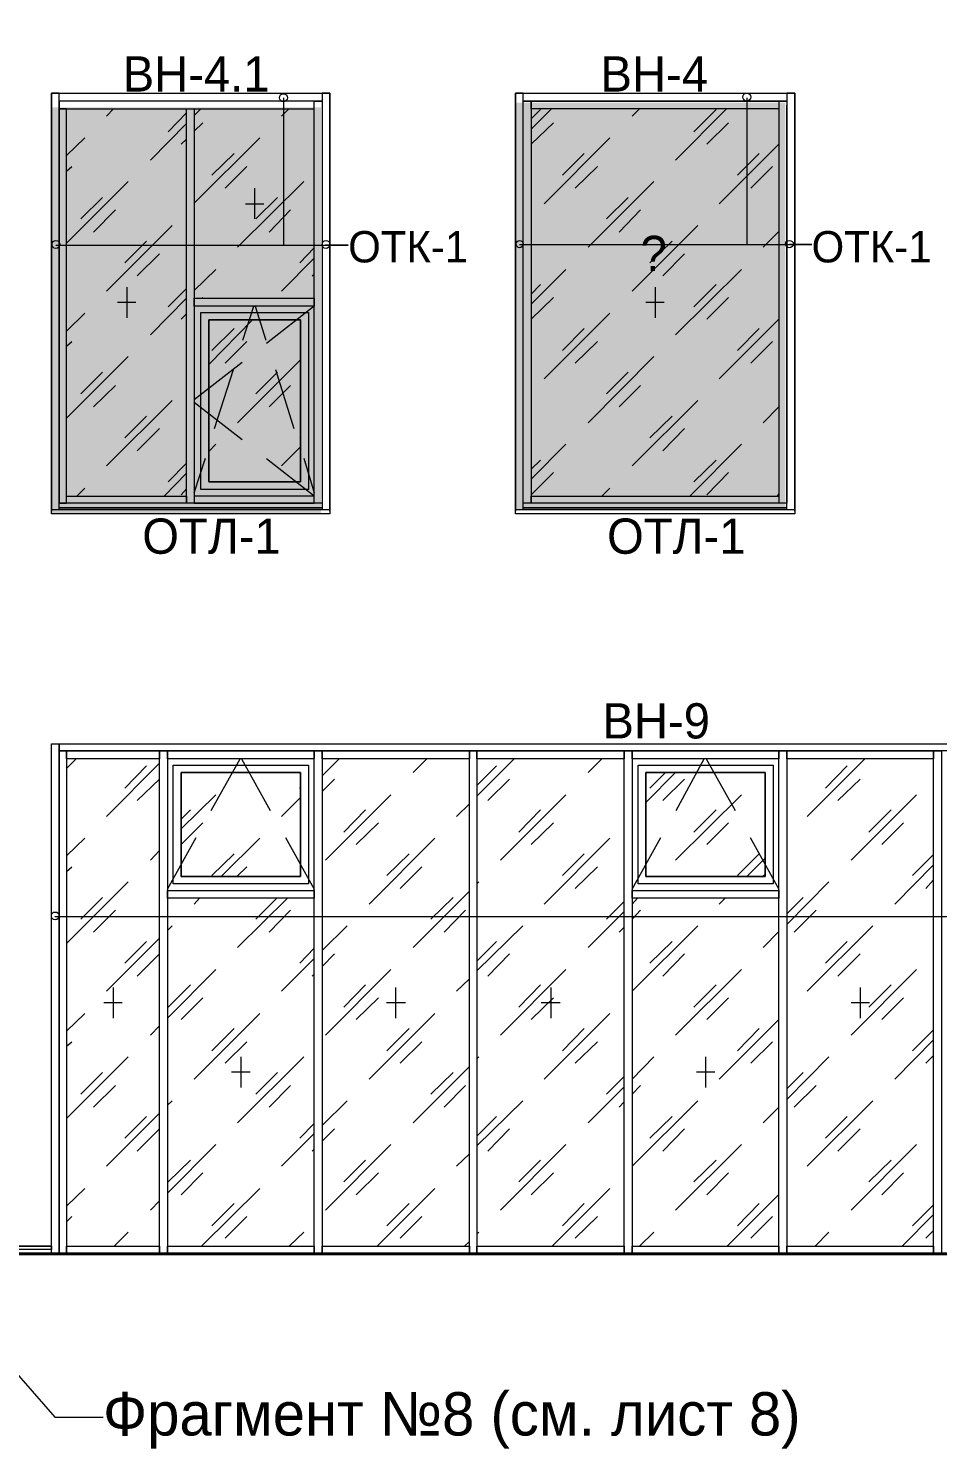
# Model space of a CAD drawing. Header units: millimetres. Extents: x 2294 to 908349, y -83289 to 219220.
# Drawn here: x 346227 to 352290, y 65771 to 75249 of the extents above; entities that cross this region are included whole.
import ezdxf

# ---------------------------------------------------------------- set-up
doc = ezdxf.new("R2010")
doc.units = ezdxf.units.MM
doc.layers.add('PDF _Геометрия', color=7, linetype='Continuous')
doc.layers.add('PDF _Текст', color=7, linetype='Continuous')

msp = doc.modelspace()

# ---------------------------------------------------------------- hatches: boundary and pattern name
at = {"transparency": 33554551}
h = msp.add_hatch(color=3, dxfattribs=at)
h.dxf.hatch_style = 1
h.paths.add_polyline_path([(346379.9, 74723), (348179, 74723), (348179, 72009.6), (346379.9, 72009.6)])
h = msp.add_hatch(color=3, dxfattribs=at)
h.dxf.hatch_style = 1
h.paths.add_polyline_path([(349475, 74753.6), (351274, 74753.6), (351274, 72040.2), (349475, 72040.2)])

# ---------------------------------------------------------------- linework, layer by layer
at = {"layer": 'PDF _Геометрия', "lineweight": 9}
for points in [[(317361.4, 81321.1), (317361.4, 67122.2), (337085.9, 67122.2), (337085.9, 70475.2), (345138.4, 70475.2), (345138.4, 67122.2), (346379.9, 67122.2), (346379.9, 70475.2), (354432.3, 70475.2), (354432.3, 67122.2), (355673.9, 67122.2), (355673.9, 70475.2), (366825.8, 70475.2), (366825.8, 67122.2), (367923, 67122.2), (367923, 81321.1), (367923, 67069.8)], [(346432.4, 72035.9), (346432.4, 72105.8), (346432.4, 73421.6), (346432.4, 72079.6), (346480.4, 72079.6), (346480.4, 73421.6), (346480.4, 74711.3), (346432.4, 74711.3), (346432.4, 73421.6), (346432.4, 74737.5), (346432.4, 74816.2), (346379.9, 74816.2), (346379.9, 74737.5), (346379.9, 73421.6), (346379.9, 72105.8), (346379.9, 72027.1), (346379.9, 74816.2), (348237.8, 74816.2), (348237.8, 72027.1), (348237.8, 72105.8), (348237.8, 73421.6), (348237.8, 74737.5), (348237.8, 74816.2), (348185.4, 74816.2), (348185.4, 74737.5), (348185.4, 73421.6), (348185.4, 72105.8), (348185.4, 72035.9)], [(347927.4, 74785.6), (347927.4, 73802), (348360.2, 73802), (348207.2, 73802)], [(349527.4, 72035.9), (349527.4, 72105.8), (349527.4, 74737.5), (349527.4, 74816.2), (349475, 74816.2), (349475, 74737.5), (349475, 72105.8), (349475, 72027.1), (349475, 74816.2), (351337.3, 74816.2), (351337.3, 72027.1), (351337.3, 72105.8), (351337.3, 74737.5), (351337.3, 74816.2), (351284.8, 74816.2), (351284.8, 74737.5)], [(351018.1, 74785.6), (351018.1, 73806.3), (351450.9, 73806.3), (351302.3, 73806.3)], [(346747.1, 74663.2), (346795.2, 74711.3)], [(348132.9, 72127.7), (347332.9, 72127.7), (347332.9, 72079.6), (348132.9, 72079.6), (348132.9, 73421.6), (348132.9, 74737.5), (348132.9, 74763.7), (348185.4, 74763.7), (348185.4, 74737.5), (348185.4, 73421.6), (348185.4, 72079.6), (348132.9, 72079.6), (348132.9, 72127.7), (347813.8, 72376.8)], [(347332.9, 74667.5), (347376.6, 74711.3)], [(347914.3, 74663.2), (347962.4, 74711.3)], [(351284.8, 72079.6), (349527.4, 72079.6), (349527.4, 74737.5), (349527.4, 74763.7), (349579.9, 74763.7), (349579.9, 74737.5), (349579.9, 72079.6), (349527.4, 72079.6)], [(349579.9, 74575.7), (349715.4, 74711.3)], [(349579.9, 74645.7), (349641.1, 74706.9)], [(350253.1, 74663.2), (350301.2, 74711.3)], [(350541.6, 74370.3), (350882.6, 74711.3)], [(350664, 74558.3), (350812.7, 74706.9)], [(351232.3, 74763.7), (351284.8, 74763.7)], [(351232.3, 74763.7), (351232.3, 74737.5)], [(351232.3, 74737.5), (351232.3, 72079.6)], [(351284.8, 72035.9), (351284.8, 72105.8), (351284.8, 74737.5), (351284.8, 72079.6)], [(347040, 74370.3), (347280.4, 74615.1)], [(347158, 74558.3), (347280.4, 74685)], [(347332.9, 74562.6), (347389.7, 74619.5)], [(349579.9, 74475.2), (349728.5, 74619.5)], [(350751.5, 74475.2), (350895.7, 74619.5)], [(346480.4, 74400.9), (346602.9, 74518.9)], [(347245.5, 74475.2), (347280.4, 74510.2)], [(347332.9, 74081.8), (347770.1, 74518.9)], [(349667.3, 74077.4), (350104.5, 74518.9)], [(347450.9, 74269.7), (347599.6, 74414)], [(349789.7, 74269.7), (349934, 74414)], [(350834.5, 74077.4), (351232.3, 74475.2)], [(350956.9, 74269.7), (351101.2, 74414)], [(346480.4, 74296), (346515.4, 74326.6)], [(347538.4, 74182.3), (347682.6, 74326.6)], [(349872.8, 74182.3), (350021.4, 74326.6)], [(351044.4, 74182.3), (351188.6, 74326.6)], [(346480.4, 73815.1), (346891.4, 74226)], [(347621.4, 73788.9), (348063, 74226)], [(349960.2, 73788.9), (350397.4, 74226)], [(346576.6, 73976.8), (346720.9, 74121.1)], [(347735.1, 74182.3), (347735.1, 73976.8)], [(347743.8, 73976.8), (347888.1, 74121.1)], [(350082.6, 73976.8), (350226.9, 74121.1)], [(346659.7, 73889.4), (346808.3, 74038)], [(347673.9, 74077.4), (347796.3, 74077.4)], [(347831.3, 73889.4), (347975.5, 74038)], [(350165.7, 73889.4), (350309.9, 74038)], [(346747.1, 73496), (347184.3, 73933.1)], [(350253.1, 73496), (350690.3, 73933.1)], [(351127.4, 73788.9), (351232.3, 73893.8)], [(346410.5, 73802), (348360.2, 73802)], [(346869.5, 73683.9), (347013.8, 73828.2)], [(346952.6, 73596.5), (347101.2, 73745.1)], [(348036.7, 73683.9), (348132.9, 73784.5)], [(349501.2, 73806.3), (351450.9, 73806.3)], [(350371.1, 73683.9), (350519.8, 73828.2)], [(350458.6, 73596.5), (350602.8, 73745.1)], [(347914.3, 73496), (348132.9, 73714.5)], [(347332.9, 73500.3), (347477.2, 73640.2)], [(348119.8, 73596.5), (348132.9, 73609.6)], [(349579.9, 73408.5), (349811.6, 73640.2)], [(350541.6, 73203.1), (350983.2, 73640.2)], [(346882.6, 73522.2), (346882.6, 73316.7)], [(347158, 73391), (347280.4, 73513.5)], [(349579.9, 73474.1), (349641.1, 73539.7)], [(350406.1, 73522.2), (350406.1, 73316.7)], [(350664, 73391), (350812.7, 73539.7)], [(346821.4, 73421.6), (346943.8, 73421.6)], [(347040, 73203.1), (347280.4, 73447.9)], [(347385.4, 73447.9), (347389.7, 73452.3)], [(347656.4, 73168.1), (347730.7, 73395.4)], [(347739.5, 73395.4), (347809.4, 73168.1)], [(348132.9, 73395.4), (347813.8, 73146.2)], [(349579.9, 73308), (349728.5, 73452.3)], [(350344.9, 73421.6), (350467.3, 73421.6)], [(350751.5, 73308), (350895.7, 73452.3)], [(346480.4, 73229.3), (346602.9, 73347.3)], [(347245.5, 73308), (347280.4, 73343)], [(347429.1, 73006.3), (347722, 73303.6)], [(349667.3, 72910.2), (350104.5, 73347.3)], [(350834.5, 72910.2), (351232.3, 73308)], [(347450.9, 73098.2), (347599.6, 73246.8)], [(349789.7, 73098.2), (349934, 73246.8)], [(350956.9, 73098.2), (351101.2, 73246.8)], [(346480.4, 73128.8), (346515.4, 73159.4)], [(347538.4, 73015.1), (347682.6, 73159.4)], [(349872.8, 73015.1), (350021.4, 73159.4)], [(351044.4, 73015.1), (351188.6, 73159.4)], [(346480.4, 72647.9), (346891.4, 73058.8)], [(347652, 73019.5), (347332.9, 72770.3)], [(347621.4, 72617.3), (348041.1, 73037)], [(349960.2, 72617.3), (350397.4, 73058.8)], [(346576.6, 72809.6), (346720.9, 72953.9)], [(347468.4, 72577.9), (347595.2, 72971.4)], [(347743.8, 72809.6), (347888.1, 72953.9)], [(347875, 72971.4), (347997.4, 72577.9)], [(350082.6, 72809.6), (350226.9, 72953.9)], [(346659.7, 72722.2), (346808.3, 72866.5)], [(347831.3, 72722.2), (347975.5, 72866.5)], [(350165.7, 72722.2), (350309.9, 72866.5)], [(346747.1, 72328.8), (347184.3, 72765.9)], [(347652, 72503.6), (347332.9, 72752.8)], [(350253.1, 72328.8), (350690.3, 72765.9)], [(351127.4, 72617.3), (351232.3, 72722.2)], [(346869.5, 72516.7), (347013.8, 72661)], [(350371.1, 72516.7), (350519.8, 72661)], [(346952.6, 72429.3), (347101.2, 72577.9)], [(348036.7, 72516.7), (348041.1, 72521.1)], [(350458.6, 72429.3), (350602.8, 72577.9)], [(347429.1, 72424.9), (347477.2, 72473)], [(347914.3, 72328.8), (348041.1, 72455.5)], [(349579.9, 72241.3), (349811.6, 72473)], [(350637.8, 72127.7), (350983.2, 72473)], [(347158, 72223.8), (347280.4, 72346.2)], [(347332.9, 72149.5), (347407.2, 72381.2)], [(348063, 72381.2), (348132.9, 72149.5)], [(349579.9, 72306.9), (349641.1, 72368.1)], [(350664, 72223.8), (350812.7, 72368.1)], [(347131.8, 72127.7), (347280.4, 72280.7)], [(349579.9, 72136.4), (349728.5, 72285)], [(350751.5, 72136.4), (350895.7, 72285)], [(346550.4, 72127.7), (346602.9, 72180.1)], [(347245.5, 72136.4), (347280.4, 72175.8)], [(350052, 72127.7), (350104.5, 72180.1)], [(351223.6, 72127.7), (351232.3, 72140.8)], [(348237.8, 72040.2), (348237.8, 72035.9), (346379.9, 72035.9), (346379.9, 72040.2)], [(348237.8, 72035.9), (348237.8, 72009.6), (346379.9, 72009.6), (346379.9, 72035.9)], [(348185.4, 72079.6), (346432.4, 72079.6)], [(348185.4, 72049), (346432.4, 72049), (348185.4, 72049)], [(348185.4, 72049), (346432.4, 72049)], [(351337.3, 72040.2), (351337.3, 72035.9), (349475, 72035.9), (349475, 72040.2)], [(351337.3, 72035.9), (351337.3, 72009.6), (349475, 72009.6), (349475, 72035.9)], [(351284.8, 72049), (349527.4, 72049), (351284.8, 72049)], [(351284.8, 72049), (349527.4, 72049)], [(351284.8, 72079.6), (351232.3, 72079.6)], [(346379.9, 72014), (346379.9, 72018.4)], [(348237.8, 72018.4), (348237.8, 72014)], [(349475, 72014), (349475, 72018.4)], [(351337.3, 72018.4), (351337.3, 72014)], [(346432.4, 67069.8), (346432.4, 69469.7), (346432.4, 70427.1), (346480.4, 70427.1), (346480.4, 69469.7), (346480.4, 67069.8)], [(346480.4, 70309.1), (346546, 70374.7)], [(346747.1, 69990), (347101.2, 70344.1)], [(347446.6, 70029.3), (347638.9, 70374.7)], [(347647.7, 70374.7), (347840, 70029.3)], [(348185.4, 70261), (348299, 70374.7)], [(348793, 70282.9), (348884.8, 70374.7)], [(349217.1, 70125.5), (349466.2, 70374.7)], [(349960.2, 70282.9), (350052, 70374.7)], [(350546, 70029.3), (350734, 70374.7)], [(350747.1, 70374.7), (350939.5, 70029.3)], [(351420.3, 69990), (351805, 70374.7)], [(346869.5, 70177.9), (347013.8, 70326.6)], [(346952.6, 70094.9), (347101.2, 70239.1)], [(348185.4, 70156.1), (348268.4, 70239.1)], [(349217.1, 70195.4), (349348.2, 70326.6)], [(349291.4, 70094.9), (349435.6, 70239.1)], [(350344.9, 70081.8), (350541.6, 70282.9)], [(350371.1, 70177.9), (350476.1, 70282.9)], [(350458.6, 70094.9), (350602.8, 70239.1)], [(351542.7, 70177.9), (351687, 70326.6)], [(351625.8, 70094.9), (351774.4, 70239.1)], [(348036.7, 70177.9), (348041.1, 70186.7)], [(347245.5, 69906.9), (347477.2, 70134.2)], [(347914.3, 69990), (348041.1, 70116.7)], [(348207.2, 69697.1), (348644.4, 70134.2)], [(349081.5, 69990), (349169, 70073)], [(349374.4, 69697.1), (349811.6, 70134.2)], [(350541.6, 69697.1), (350983.2, 70134.2)], [(351713.2, 69697.1), (352150.4, 70134.2)], [(347245.5, 69972.5), (347306.7, 70033.7)], [(348329.6, 69885), (348473.9, 70033.7)], [(349496.8, 69885), (349641.1, 70033.7)], [(350664, 69885), (350812.7, 70033.7)], [(351831.3, 69885), (351979.9, 70033.7)], [(347245.5, 69802), (347389.7, 69946.2)], [(348412.7, 69802), (348561.3, 69946.2)], [(349579.9, 69802), (349728.5, 69946.2)], [(350751.5, 69802), (350895.7, 69946.2)], [(351918.7, 69802), (352062.9, 69946.2)], [(346480.4, 69727.7), (346602.9, 69845.7)], [(347040, 69697.1), (347101.2, 69762.6)], [(347153.7, 69504.7), (347346, 69850.1)], [(347512.1, 69587.8), (347770.1, 69845.7)], [(347940.6, 69850.1), (348132.9, 69504.7)], [(348500.1, 69404.2), (348937.3, 69845.7)], [(349667.3, 69404.2), (350104.5, 69845.7)], [(350253.1, 69504.7), (350445.5, 69850.1)], [(351040, 69850.1), (351232.3, 69504.7)], [(347450.9, 69596.5), (347599.6, 69740.8)], [(348618.1, 69596.5), (348766.8, 69740.8)], [(349789.7, 69596.5), (349934, 69740.8)], [(350956.9, 69596.5), (351101.2, 69740.8)], [(351018.1, 69587.8), (351140.5, 69710.2)], [(352006.1, 69404.2), (352264, 69666.5)], [(352124.1, 69596.5), (352264, 69736.4)], [(346480.4, 69622.8), (346515.4, 69653.4)], [(347617.1, 69587.8), (347682.6, 69653.4)], [(348705.6, 69509.1), (348849.8, 69653.4)], [(349872.8, 69509.1), (350021.4, 69653.4)], [(351123.1, 69587.8), (351140.5, 69605.3)], [(346480.4, 69141.9), (346891.4, 69552.8)], [(348793, 69115.6), (349169, 69491.6)], [(349217.1, 69539.7), (349230.2, 69552.8)], [(351284.8, 69268.7), (351564.6, 69552.8)], [(352211.6, 69509.1), (352264, 69565.9)], [(346576.6, 69303.6), (346720.9, 69447.9)], [(347332.9, 69404.2), (347367.9, 69443.5)], [(347621.4, 69115.6), (347953.7, 69443.5)], [(347743.8, 69303.6), (347883.7, 69443.5)], [(348911, 69303.6), (349059.7, 69447.9)], [(350082.6, 69303.6), (350200.7, 69421.7)], [(350253.1, 69404.2), (350288.1, 69443.5)], [(350834.5, 69404.2), (350873.9, 69443.5)], [(351284.8, 69338.6), (351394.1, 69447.9)], [(346401.8, 69321.1), (354554.7, 69321.1)], [(346659.7, 69216.2), (346808.3, 69364.8)], [(347831.3, 69216.2), (347975.5, 69364.8)], [(348998.5, 69216.2), (349142.7, 69364.8)], [(349960.2, 69115.6), (350200.7, 69356.1)], [(350253.1, 69303.6), (350309.9, 69364.8)], [(351332.9, 69216.2), (351481.5, 69364.8)], [(347153.7, 69229.3), (347184.3, 69259.9)], [(348185.4, 69093.8), (348351.5, 69259.9)], [(349217.1, 68958.3), (349523.1, 69259.9)], [(350165.7, 69216.2), (350200.7, 69251.2)], [(350253.1, 68822.8), (350690.3, 69259.9)], [(351127.4, 69115.6), (351232.3, 69220.6)], [(351420.3, 68822.8), (351857.5, 69259.9)], [(346747.1, 68822.8), (347101.2, 69176.9)], [(346869.5, 69010.7), (347013.8, 69155)], [(348036.7, 69010.7), (348132.9, 69111.3)], [(349217.1, 69023.8), (349348.2, 69155)], [(350371.1, 69010.7), (350519.8, 69155)], [(351542.7, 69010.7), (351687, 69155)], [(346952.6, 68923.3), (347101.2, 69071.9)], [(347914.3, 68822.8), (348132.9, 69041.3)], [(348185.4, 68988.9), (348268.4, 69071.9)], [(349291.4, 68923.3), (349435.6, 69071.9)], [(350458.6, 68923.3), (350602.8, 69071.9)], [(351625.8, 68923.3), (351774.4, 69071.9)], [(347153.7, 68643.5), (347477.2, 68967)], [(348119.8, 68923.3), (348132.9, 68936.4)], [(348207.2, 68529.9), (348644.4, 68967)], [(349081.5, 68822.8), (349169, 68905.8)], [(349374.4, 68529.9), (349811.6, 68967)], [(350541.6, 68529.9), (350983.2, 68967)], [(351713.2, 68529.9), (352150.4, 68967)], [(346790.8, 68849), (346790.8, 68643.5)], [(347158, 68717.8), (347306.7, 68866.5)], [(348329.6, 68717.8), (348473.9, 68866.5)], [(348675, 68849), (348675, 68643.5)], [(349496.8, 68717.8), (349641.1, 68866.5)], [(349711, 68849), (349711, 68643.5)], [(350664, 68717.8), (350812.7, 68866.5)], [(351774.4, 68849), (351774.4, 68643.5)], [(351831.3, 68717.8), (351979.9, 68866.5)], [(346729.6, 68748.4), (346852, 68748.4)], [(347245.5, 68634.8), (347389.7, 68779)], [(348412.7, 68634.8), (348561.3, 68779)], [(348613.8, 68748.4), (348740.6, 68748.4)], [(349579.9, 68634.8), (349728.5, 68779)], [(349645.5, 68748.4), (349772.2, 68748.4)], [(350751.5, 68634.8), (350895.7, 68779)], [(351713.2, 68748.4), (351835.6, 68748.4)], [(351918.7, 68634.8), (352062.9, 68779)], [(346480.4, 68556.1), (346602.9, 68674.1)], [(347332.9, 68237), (347770.1, 68674.1)], [(348500.1, 68237), (348937.3, 68674.1)], [(349667.3, 68237), (350104.5, 68674.1)], [(350834.5, 68237), (351232.3, 68634.8)], [(347040, 68529.9), (347101.2, 68591.1)], [(347450.9, 68424.9), (347599.6, 68573.6)], [(348618.1, 68424.9), (348766.8, 68573.6)], [(349789.7, 68424.9), (349934, 68573.6)], [(350956.9, 68424.9), (351101.2, 68573.6)], [(352124.1, 68424.9), (352264, 68564.8)], [(346480.4, 68455.5), (346515.4, 68486.1)], [(347538.4, 68341.9), (347682.6, 68486.1)], [(348705.6, 68341.9), (348849.8, 68486.1)], [(349872.8, 68341.9), (350021.4, 68486.1)], [(351044.4, 68341.9), (351188.6, 68486.1)], [(352006.1, 68237), (352264, 68499.3)], [(346480.4, 67974.7), (346891.4, 68385.6)], [(347621.4, 67944.1), (348063, 68385.6)], [(347643.3, 68385.6), (347643.3, 68180.1)], [(349217.1, 68372.5), (349230.2, 68385.6)], [(350253.1, 68237), (350397.4, 68385.6)], [(350742.7, 68385.6), (350742.7, 68180.1)], [(351284.8, 68101.4), (351564.6, 68385.6)], [(352211.6, 68341.9), (352264, 68394.3)], [(346576.6, 68136.4), (346720.9, 68280.7)], [(347582.1, 68285), (347704.5, 68285)], [(347743.8, 68136.4), (347888.1, 68280.7)], [(348793, 67944.1), (349169, 68320)], [(348911, 68136.4), (349059.7, 68280.7)], [(350082.6, 68136.4), (350200.7, 68254.4)], [(350681.5, 68285), (350803.9, 68285)], [(351284.8, 68171.4), (351394.1, 68280.7)], [(346659.7, 68049), (346808.3, 68193.2)], [(347831.3, 68049), (347975.5, 68193.2)], [(348998.5, 68049), (349142.7, 68193.2)], [(349960.2, 67944.1), (350200.7, 68184.5)], [(350253.1, 68136.4), (350309.9, 68193.2)], [(351332.9, 68049), (351481.5, 68193.2)], [(347153.7, 68062.1), (347184.3, 68092.7)], [(348185.4, 67926.6), (348351.5, 68092.7)], [(349217.1, 67791.1), (349523.1, 68092.7)], [(350165.7, 68049), (350200.7, 68084)], [(350253.1, 67655.5), (350690.3, 68092.7)], [(351420.3, 67655.5), (351857.5, 68092.7)], [(346747.1, 67655.5), (347101.2, 68009.6)], [(346869.5, 67843.5), (347013.8, 67987.8)], [(349217.1, 67856.6), (349348.2, 67987.8)], [(350371.1, 67843.5), (350519.8, 67987.8)], [(351127.4, 67944.1), (351232.3, 68049)], [(351542.7, 67843.5), (351687, 67987.8)], [(346952.6, 67756.1), (347101.2, 67904.7)], [(347914.3, 67655.5), (348132.9, 67874.1)], [(348036.7, 67843.5), (348132.9, 67939.7)], [(348185.4, 67821.7), (348268.4, 67904.7)], [(349291.4, 67756.1), (349435.6, 67904.7)], [(350458.6, 67756.1), (350602.8, 67904.7)], [(351625.8, 67756.1), (351774.4, 67904.7)], [(347153.7, 67476.3), (347477.2, 67799.8)], [(348119.8, 67756.1), (348132.9, 67769.2)], [(348207.2, 67362.6), (348644.4, 67799.8)], [(349374.4, 67362.6), (349811.6, 67799.8)], [(350541.6, 67362.6), (350983.2, 67799.8)], [(351713.2, 67362.6), (352150.4, 67799.8)], [(347158, 67550.6), (347306.7, 67694.9)], [(348329.6, 67550.6), (348473.9, 67694.9)], [(349081.5, 67655.5), (349169, 67738.6)], [(349496.8, 67550.6), (349641.1, 67694.9)], [(350664, 67550.6), (350812.7, 67694.9)], [(351831.3, 67550.6), (351979.9, 67694.9)], [(347245.5, 67463.2), (347389.7, 67611.8)], [(348412.7, 67463.2), (348561.3, 67611.8)], [(349579.9, 67463.2), (349728.5, 67611.8)], [(350751.5, 67463.2), (350895.7, 67611.8)], [(351918.7, 67463.2), (352062.9, 67611.8)], [(346480.4, 67388.9), (346602.9, 67506.9)], [(347381, 67122.2), (347770.1, 67506.9)], [(348552.6, 67122.2), (348937.3, 67506.9)], [(349719.8, 67122.2), (350104.5, 67506.9)], [(347040, 67362.6), (347101.2, 67423.8)], [(347450.9, 67257.7), (347599.6, 67406.4)], [(348618.1, 67257.7), (348766.8, 67406.4)], [(349789.7, 67257.7), (349934, 67406.4)], [(350887, 67122.2), (351232.3, 67467.6)], [(350956.9, 67257.7), (351101.2, 67406.4)], [(352124.1, 67257.7), (352264, 67397.6)], [(346480.4, 67284), (346515.4, 67318.9)], [(347538.4, 67174.7), (347682.6, 67318.9)], [(348705.6, 67174.7), (348849.8, 67318.9)], [(349872.8, 67174.7), (350021.4, 67318.9)], [(351044.4, 67174.7), (351188.6, 67318.9)], [(352054.2, 67122.2), (352264, 67332)], [(346799.6, 67122.2), (346891.4, 67214)], [(347966.8, 67122.2), (348063, 67214)], [(349217.1, 67205.3), (349230.2, 67214)], [(350301.2, 67122.2), (350397.4, 67214)], [(351472.8, 67122.2), (351564.6, 67214)], [(352211.6, 67174.7), (352264, 67227.1)], [(345138.4, 67122.2), (346379.9, 67122.2), (346379.9, 67100.4), (345138.4, 67100.4)], [(346379.9, 67109.1), (346379.9, 67100.4)], [(349134, 67122.2), (349169, 67152.8)], [(345855.3, 66606.4), (346401.8, 65981.2), (346725.3, 65981.2)]]:
    msp.add_lwpolyline(points, dxfattribs=at)
for points in [[(347306.7, 74763.7), (346432.4, 74763.7), (346432.4, 74711.3), (347306.7, 74711.3), (348132.9, 74711.3), (348132.9, 74763.7), (347306.7, 74763.7), (346454.2, 74763.7), (346432.4, 74763.7), (346432.4, 74816.2), (346454.2, 74816.2), (347306.7, 74816.2), (348159.1, 74816.2), (348185.4, 74816.2), (348185.4, 74763.7), (348159.1, 74763.7)], [(349553.7, 74763.7), (349527.4, 74763.7), (349527.4, 74816.2), (349553.7, 74816.2), (351284.8, 74816.2), (351284.8, 74763.7)], [(347332.9, 72079.6), (347280.4, 72079.6), (346480.4, 72079.6), (346480.4, 72127.7), (347280.4, 72127.7), (347280.4, 72079.6), (347280.4, 73421.6), (347280.4, 74711.3), (347332.9, 74711.3), (347332.9, 73421.6)], [(351232.3, 74711.3), (349579.9, 74711.3), (349579.9, 74763.7), (351232.3, 74763.7)], [(348132.9, 73395.4), (347332.9, 73395.4), (347332.9, 73447.9), (348132.9, 73447.9)], [(347376.6, 73351.7), (348093.6, 73351.7), (348093.6, 72171.4), (347376.6, 72171.4)], [(348093.6, 73351.7), (348093.6, 72171.4), (347376.6, 72171.4), (347376.6, 73351.7)], [(348041.1, 73303.6), (347429.1, 73303.6), (347429.1, 72223.8), (348041.1, 72223.8)], [(347429.1, 72223.8), (347429.1, 73303.6), (348041.1, 73303.6), (348041.1, 72223.8)], [(351232.3, 72079.6), (349579.9, 72079.6), (349579.9, 72127.7), (351232.3, 72127.7)], [(346379.9, 67069.8), (346379.9, 69469.7), (346379.9, 70400.9), (346379.9, 70475.2), (346432.4, 70475.2), (346432.4, 70400.9), (346432.4, 69469.7), (346432.4, 67069.8)], [(354379.9, 70427.1), (354358, 70427.1), (353322, 70427.1), (352290.3, 70427.1), (351258.6, 70427.1), (350226.9, 70427.1), (349190.8, 70427.1), (348159.1, 70427.1), (347127.4, 70427.1), (346454.2, 70427.1), (346432.4, 70427.1), (346432.4, 70475.2), (346454.2, 70475.2), (347127.4, 70475.2), (348159.1, 70475.2), (349190.8, 70475.2), (350226.9, 70475.2), (351258.6, 70475.2), (352290.3, 70475.2), (353322, 70475.2), (354358, 70475.2), (354379.9, 70475.2)], [(347101.2, 70374.7), (346480.4, 70374.7), (346480.4, 70427.1), (347101.2, 70427.1)], [(347101.2, 70400.9), (347101.2, 70427.1), (347153.7, 70427.1), (347153.7, 70400.9), (347153.7, 69469.7), (347153.7, 67069.8), (347101.2, 67069.8), (347101.2, 69469.7)], [(348132.9, 70374.7), (347153.7, 70374.7), (347153.7, 70427.1), (348132.9, 70427.1)], [(348132.9, 70400.9), (348132.9, 70427.1), (348185.4, 70427.1), (348185.4, 70400.9), (348185.4, 69469.7), (348185.4, 67069.8), (348132.9, 67069.8), (348132.9, 69469.7)], [(349169, 70374.7), (348185.4, 70374.7), (348185.4, 70427.1), (349169, 70427.1)], [(349169, 70400.9), (349169, 70427.1), (349217.1, 70427.1), (349217.1, 70400.9), (349217.1, 69469.7), (349217.1, 67069.8), (349169, 67069.8), (349169, 69469.7)], [(350200.7, 70374.7), (349217.1, 70374.7), (349217.1, 70427.1), (350200.7, 70427.1)], [(350200.7, 70400.9), (350200.7, 70427.1), (350253.1, 70427.1), (350253.1, 70400.9), (350253.1, 69469.7), (350253.1, 67069.8), (350200.7, 67069.8), (350200.7, 69469.7)], [(351232.3, 70374.7), (350253.1, 70374.7), (350253.1, 70427.1), (351232.3, 70427.1)], [(351232.3, 70400.9), (351232.3, 70427.1), (351284.8, 70427.1), (351284.8, 70400.9), (351284.8, 69469.7), (351284.8, 67069.8), (351232.3, 67069.8), (351232.3, 69469.7)], [(352264, 70374.7), (351284.8, 70374.7), (351284.8, 70427.1), (352264, 70427.1)], [(352264, 70400.9), (352264, 70427.1), (352316.5, 70427.1), (352316.5, 70400.9), (352316.5, 69469.7), (352316.5, 67069.8), (352264, 67069.8), (352264, 69469.7)], [(347193, 70330.9), (348093.6, 70330.9), (348093.6, 69539.7), (347193, 69539.7)], [(348093.6, 70330.9), (348093.6, 69539.7), (347193, 69539.7), (347193, 70330.9)], [(350292.5, 70330.9), (351193, 70330.9), (351193, 69539.7), (350292.5, 69539.7)], [(351193, 70330.9), (351193, 69539.7), (350292.5, 69539.7), (350292.5, 70330.9)], [(348041.1, 70282.9), (347245.5, 70282.9), (347245.5, 69587.8), (348041.1, 69587.8)], [(347245.5, 69587.8), (347245.5, 70282.9), (348041.1, 70282.9), (348041.1, 69587.8)], [(351140.5, 70282.9), (350344.9, 70282.9), (350344.9, 69587.8), (351140.5, 69587.8)], [(350344.9, 69587.8), (350344.9, 70282.9), (351140.5, 70282.9), (351140.5, 69587.8)], [(348132.9, 69443.5), (347153.7, 69443.5), (347153.7, 69496), (348132.9, 69496)], [(351232.3, 69443.5), (350253.1, 69443.5), (350253.1, 69496), (351232.3, 69496)], [(345138.4, 67122.2), (346379.9, 67122.2)], [(346480.4, 67122.2), (347101.2, 67122.2), (347101.2, 67069.8), (346480.4, 67069.8)], [(347153.7, 67122.2), (348132.9, 67122.2), (348132.9, 67069.8), (347153.7, 67069.8)], [(348185.4, 67122.2), (349169, 67122.2), (349169, 67069.8), (348185.4, 67069.8)], [(349217.1, 67122.2), (350200.7, 67122.2), (350200.7, 67069.8), (349217.1, 67069.8)], [(350253.1, 67122.2), (351232.3, 67122.2), (351232.3, 67069.8), (350253.1, 67069.8)], [(351284.8, 67122.2), (352264, 67122.2), (352264, 67069.8), (351284.8, 67069.8)]]:
    msp.add_lwpolyline(points, close=True, dxfattribs=at)
at = {"layer": 'PDF _Геометрия', "lineweight": 40}
msp.add_lwpolyline([(412198.3, 67069.8), (316919.9, 67069.8)], dxfattribs=at)
at = {"layer": 'PDF _Геометрия', "lineweight": 9}
for points in [[(347901.2, 74785.6), (347901.2, 74803.1), (347910, 74811.8), (347927.4, 74811.8)], [(347901.2, 74785.6), (347901.2, 74803.1), (347910, 74811.8), (347927.4, 74811.8)], [(347927.4, 74759.4), (347910, 74759.4), (347901.2, 74772.5), (347901.2, 74785.6)], [(347927.4, 74759.4), (347910, 74759.4), (347901.2, 74772.5), (347901.2, 74785.6)], [(347927.4, 74811.8), (347940.6, 74811.8), (347953.7, 74803.1), (347953.7, 74785.6)], [(347927.4, 74811.8), (347940.6, 74811.8), (347953.7, 74803.1), (347953.7, 74785.6)], [(347953.7, 74785.6), (347953.7, 74772.5), (347940.6, 74759.4), (347927.4, 74759.4)], [(347953.7, 74785.6), (347953.7, 74772.5), (347940.6, 74759.4), (347927.4, 74759.4)], [(350991.9, 74790), (350991.9, 74807.4), (351000.7, 74816.2), (351018.1, 74816.2)], [(350991.9, 74790), (350991.9, 74807.4), (351000.7, 74816.2), (351018.1, 74816.2)], [(351018.1, 74763.7), (351000.7, 74763.7), (350991.9, 74776.8), (350991.9, 74790)], [(351018.1, 74763.7), (351000.7, 74763.7), (350991.9, 74776.8), (350991.9, 74790)], [(351018.1, 74816.2), (351031.3, 74816.2), (351044.4, 74807.4), (351044.4, 74790)], [(351018.1, 74816.2), (351031.3, 74816.2), (351044.4, 74807.4), (351044.4, 74790)], [(351044.4, 74790), (351044.4, 74776.8), (351031.3, 74763.7), (351018.1, 74763.7)], [(351044.4, 74790), (351044.4, 74776.8), (351031.3, 74763.7), (351018.1, 74763.7)], [(346384.3, 73806.3), (346384.3, 73823.8), (346393, 73832.6), (346410.5, 73832.6)], [(346384.3, 73806.3), (346384.3, 73823.8), (346393, 73832.6), (346410.5, 73832.6)], [(346410.5, 73780.1), (346393, 73780.1), (346384.3, 73793.2), (346384.3, 73806.3)], [(346410.5, 73780.1), (346393, 73780.1), (346384.3, 73793.2), (346384.3, 73806.3)], [(346410.5, 73832.6), (346423.6, 73832.6), (346436.7, 73823.8), (346436.7, 73806.3)], [(346410.5, 73832.6), (346423.6, 73832.6), (346436.7, 73823.8), (346436.7, 73806.3)], [(346436.7, 73806.3), (346436.7, 73793.2), (346423.6, 73780.1), (346410.5, 73780.1)], [(346436.7, 73806.3), (346436.7, 73793.2), (346423.6, 73780.1), (346410.5, 73780.1)], [(348185.4, 73806.3), (348185.4, 73823.8), (348194.1, 73832.6), (348211.6, 73832.6)], [(348185.4, 73806.3), (348185.4, 73823.8), (348194.1, 73832.6), (348211.6, 73832.6)], [(348211.6, 73780.1), (348194.1, 73780.1), (348185.4, 73793.2), (348185.4, 73806.3)], [(348211.6, 73780.1), (348194.1, 73780.1), (348185.4, 73793.2), (348185.4, 73806.3)], [(348211.6, 73832.6), (348224.7, 73832.6), (348237.8, 73823.8), (348237.8, 73806.3)], [(348211.6, 73832.6), (348224.7, 73832.6), (348237.8, 73823.8), (348237.8, 73806.3)], [(348237.8, 73806.3), (348237.8, 73793.2), (348224.7, 73780.1), (348211.6, 73780.1)], [(348237.8, 73806.3), (348237.8, 73793.2), (348224.7, 73780.1), (348211.6, 73780.1)], [(349479.3, 73810.7), (349479.3, 73823.8), (349488.1, 73832.6), (349501.2, 73832.6)], [(349479.3, 73810.7), (349479.3, 73823.8), (349488.1, 73832.6), (349501.2, 73832.6)], [(349501.2, 73784.5), (349488.1, 73784.5), (349479.3, 73797.6), (349479.3, 73810.7)], [(349501.2, 73784.5), (349488.1, 73784.5), (349479.3, 73797.6), (349479.3, 73810.7)], [(349501.2, 73832.6), (349514.3, 73832.6), (349527.4, 73823.8), (349527.4, 73810.7)], [(349501.2, 73832.6), (349514.3, 73832.6), (349527.4, 73823.8), (349527.4, 73810.7)], [(349527.4, 73810.7), (349527.4, 73797.6), (349514.3, 73784.5), (349501.2, 73784.5)], [(349527.4, 73810.7), (349527.4, 73797.6), (349514.3, 73784.5), (349501.2, 73784.5)], [(351276.1, 73810.7), (351276.1, 73823.8), (351284.8, 73832.6), (351302.3, 73832.6)], [(351276.1, 73810.7), (351276.1, 73823.8), (351284.8, 73832.6), (351302.3, 73832.6)], [(351302.3, 73784.5), (351284.8, 73784.5), (351276.1, 73797.6), (351276.1, 73810.7)], [(351302.3, 73784.5), (351284.8, 73784.5), (351276.1, 73797.6), (351276.1, 73810.7)], [(351302.3, 73832.6), (351315.4, 73832.6), (351328.5, 73823.8), (351328.5, 73810.7)], [(351302.3, 73832.6), (351315.4, 73832.6), (351328.5, 73823.8), (351328.5, 73810.7)], [(351328.5, 73810.7), (351328.5, 73797.6), (351315.4, 73784.5), (351302.3, 73784.5)], [(351328.5, 73810.7), (351328.5, 73797.6), (351315.4, 73784.5), (351302.3, 73784.5)], [(346379.9, 69325.5), (346379.9, 69343), (346388.6, 69351.7), (346406.1, 69351.7)], [(346379.9, 69325.5), (346379.9, 69343), (346388.6, 69351.7), (346406.1, 69351.7)], [(346406.1, 69299.3), (346388.6, 69299.3), (346379.9, 69312.4), (346379.9, 69325.5)], [(346406.1, 69299.3), (346388.6, 69299.3), (346379.9, 69312.4), (346379.9, 69325.5)], [(346406.1, 69351.7), (346419.2, 69351.7), (346432.4, 69343), (346432.4, 69325.5)], [(346406.1, 69351.7), (346419.2, 69351.7), (346432.4, 69343), (346432.4, 69325.5)], [(346432.4, 69325.5), (346432.4, 69312.4), (346419.2, 69299.3), (346406.1, 69299.3)], [(346432.4, 69325.5), (346432.4, 69312.4), (346419.2, 69299.3), (346406.1, 69299.3)]]:
    msp.add_open_spline(points, degree=3, dxfattribs=at)

# ---------------------------------------------------------------- texts
at = {"layer": 'PDF _Текст', "attachment_point": 4, "style": ''}
for s, insert, char_height in [('ВН-4.1', (346855.5, 74944.8), 235.29), ('ВН-4', (350042.3, 74944.8), 235.29), ('ОТК-1', (348359.3, 73790.2), 209.3), ('?', (350309, 73747), 235.3), ('ОТК-1', (351449.9, 73790.2), 209.3), ('ОТЛ-1', (346986.2, 71858.6), 235.29), ('ОТЛ-1', (350086, 71858.6), 235.29), ('ВН-9', (350055.4, 70625.8), 235.29), ('Фрагмент №8 (см. лист 8)', (346724.4, 65959.1), 289.45)]:
    msp.add_mtext(s, dxfattribs=dict(at, insert=insert, char_height=char_height))

doc.saveas('drawing.dxf')
